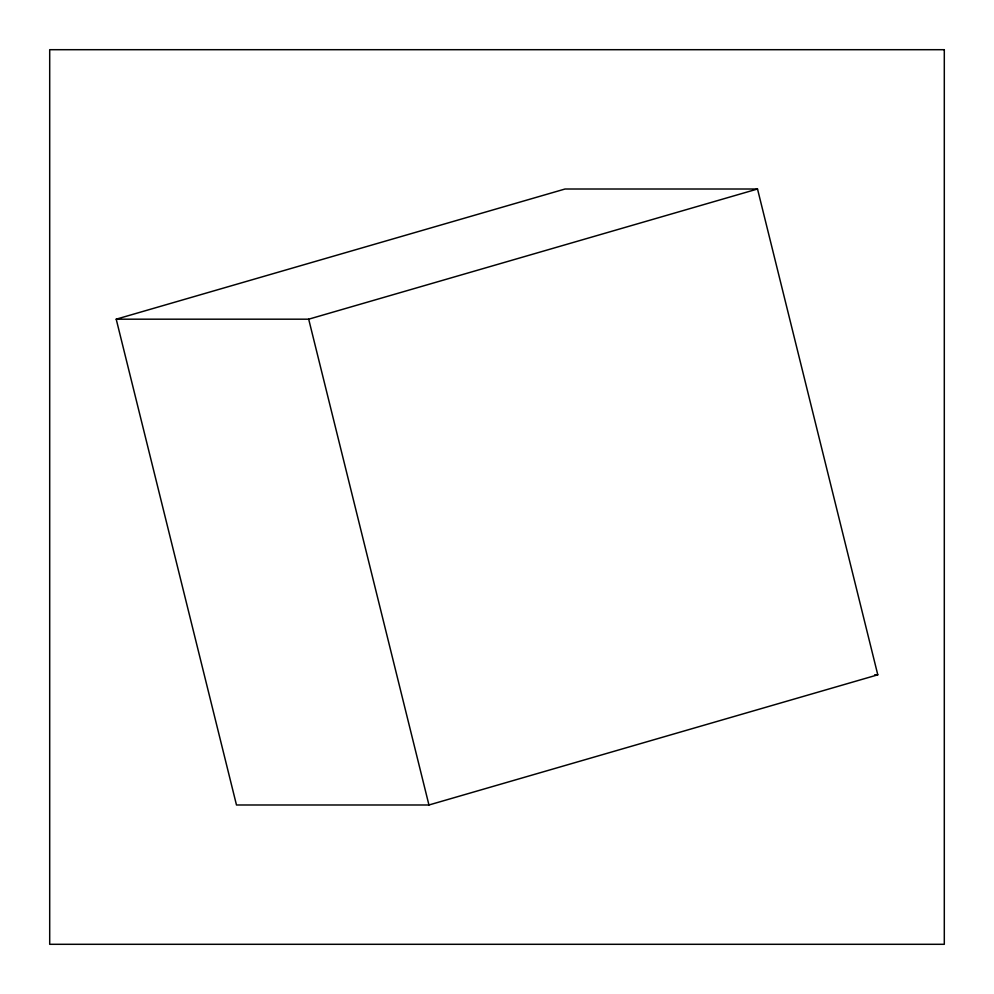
<?xml version="1.0" encoding="UTF-8"?>
<svg xmlns="http://www.w3.org/2000/svg" width="994" height="994" viewBox="0 0 994 994"><rect width="100%" height="100%" fill="white"/><g stroke="black" fill="none" stroke-linecap="round" stroke-linejoin="round"><path stroke-width="1.49" d="M116.211 319.186L565.052 189.009L757.515 189.009L877.789 674.814L428.948 804.991L236.485 804.991L116.211 319.186L308.687 319.186L757.515 189.009M874.683 674.814L877.789 674.814M308.687 319.186L428.948 804.991M944.3 49.7L49.7 49.7L49.7 944.3L944.3 944.3L944.3 49.7"/></g></svg>
